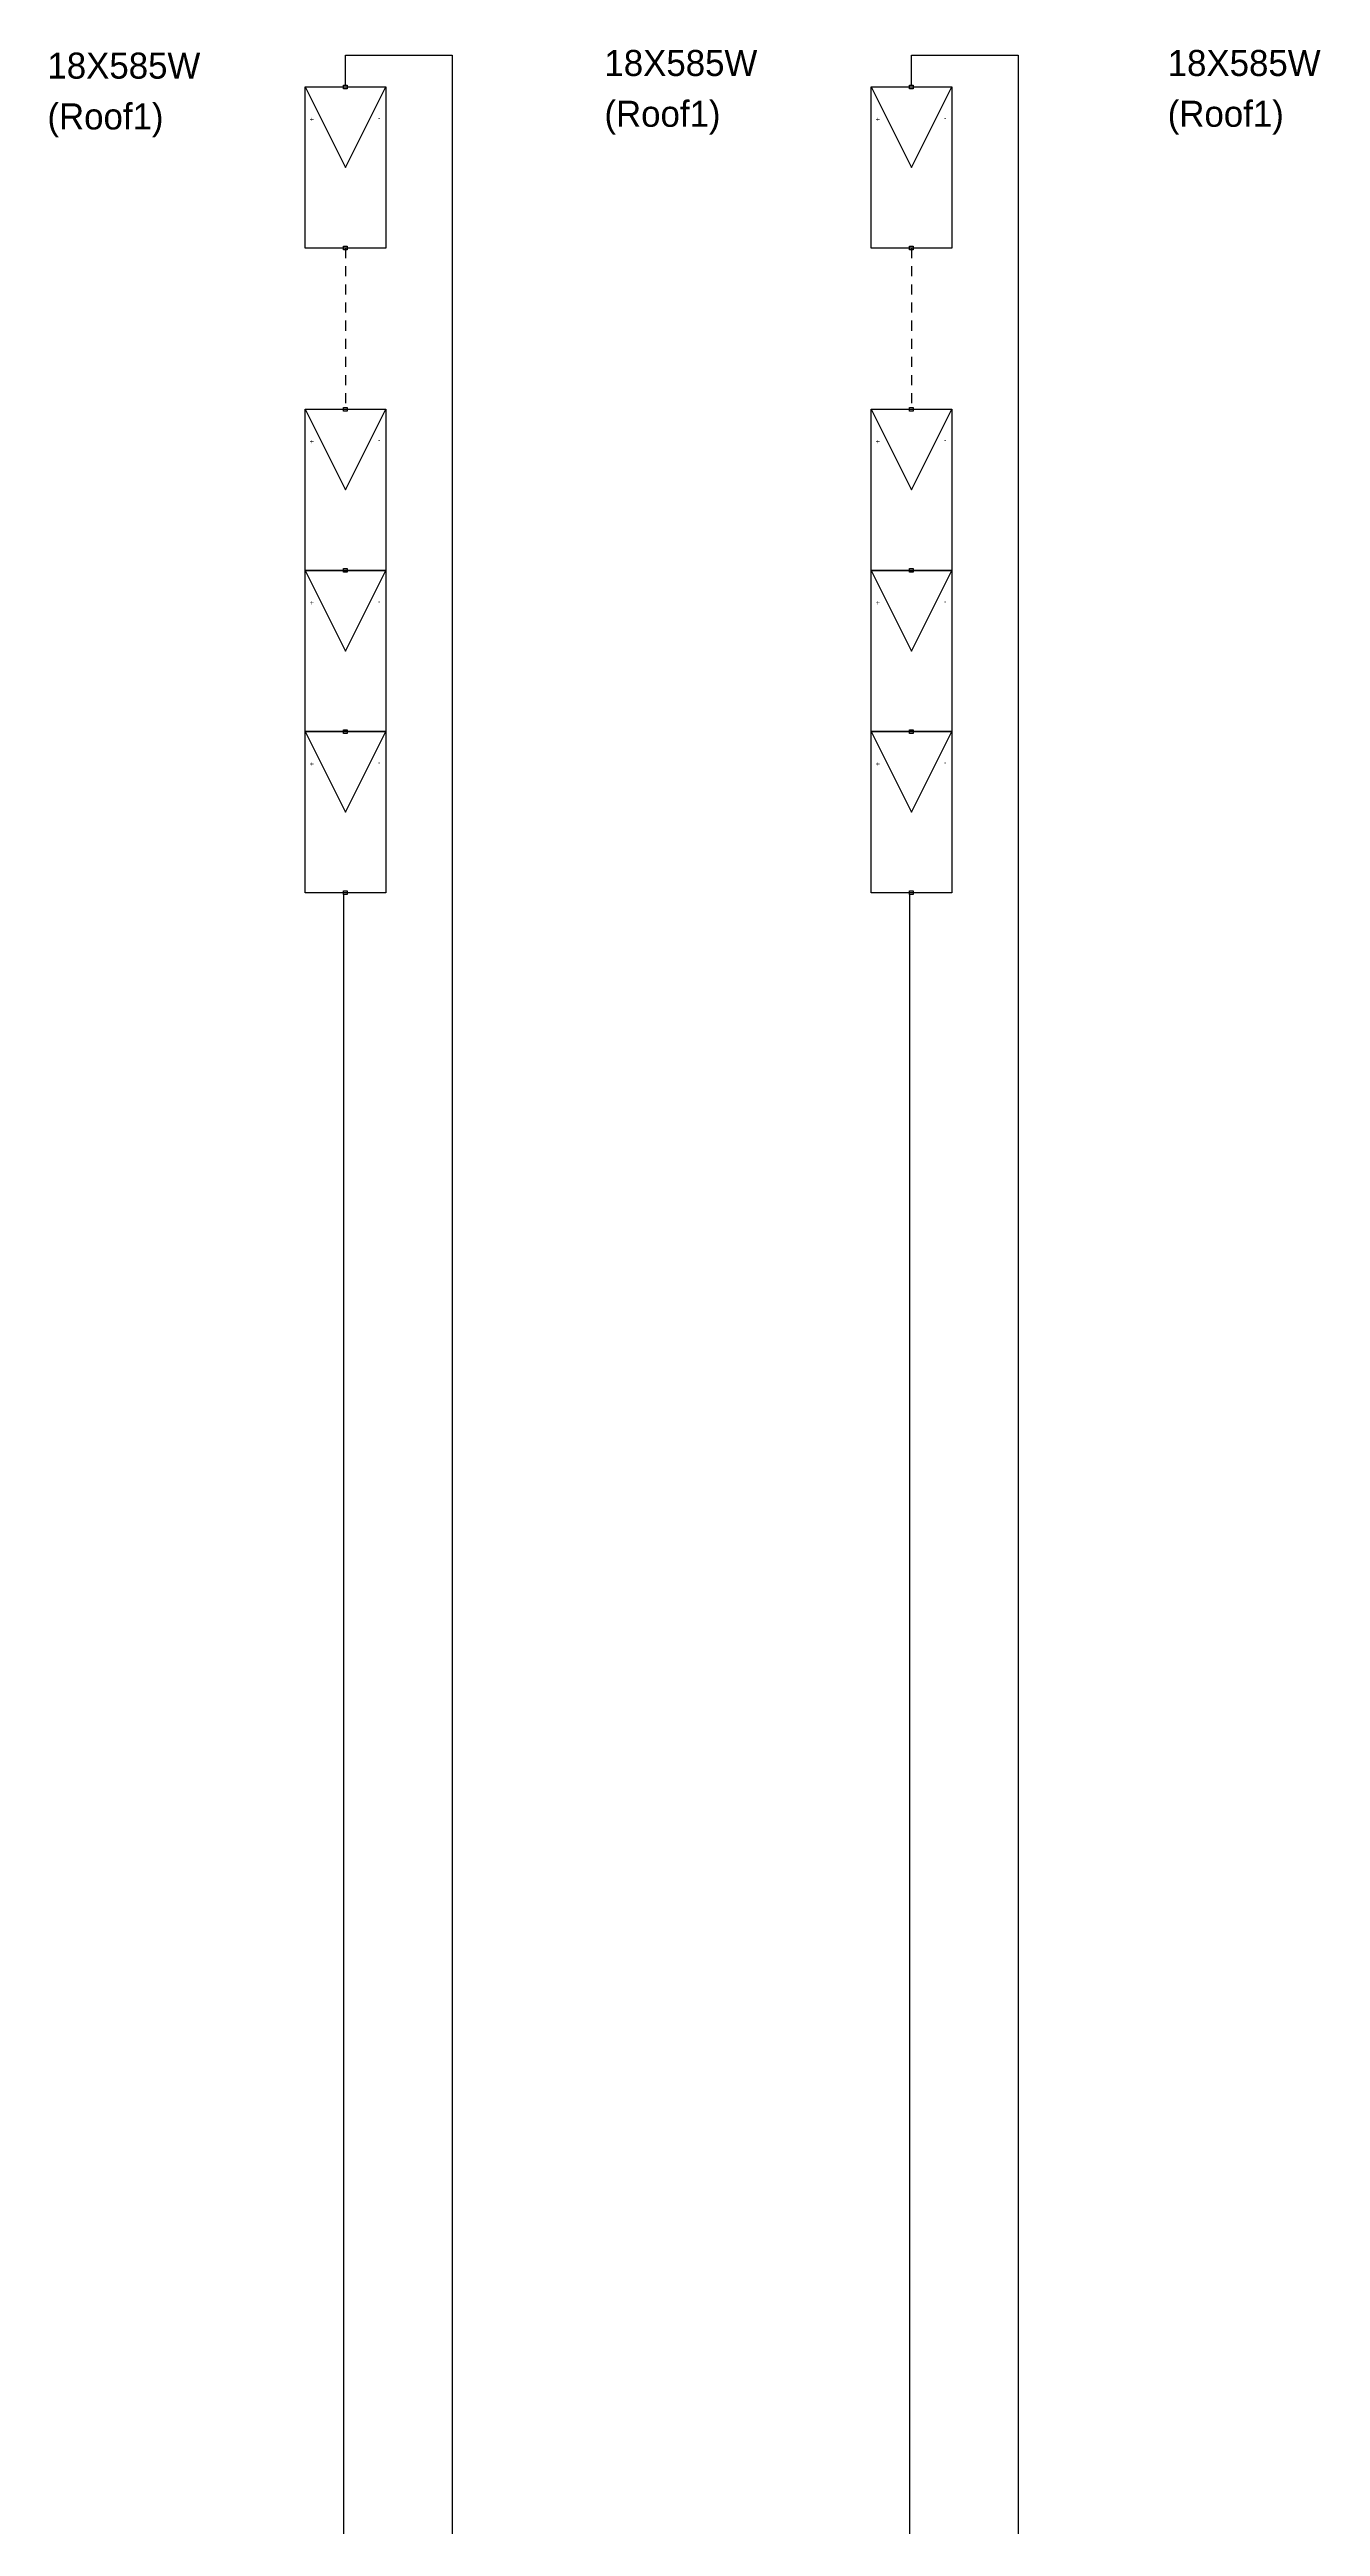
# Model space of a CAD drawing. Header units: inches. Extents: x 4 to 127, y -3 to 89.
# Drawn here: x 91.65 to 107.42, y 41.04 to 71.78 of the extents above; entities that cross this region are included whole.
import ezdxf

# ---------------------------------------------------------------- set-up
doc = ezdxf.new("R2010")
doc.units = ezdxf.units.IN
doc.header["$MEASUREMENT"] = 0
doc.linetypes.add('HIDDEN2', pattern=[0.1875, 0.125, -0.0625])
for name, color, linetype in [('GRY_20AWG', 9, 'Continuous'), ('SYMS', 7, 'Continuous'), ('WHT_12AWG', 7, 'Continuous')]:
    doc.layers.add(name, color=color, linetype=linetype)
doc.styles.add('WD', font='romans.shx')

# ---------------------------------------------------------------- blocks, each defined once
blk = doc.blocks.new('HT0_01')
for p, q in [((-0.0625, 0.0625), (0.0625, 0.0625)), ((-0.0625, -0.0625), (-0.0625, 0.0625)), ((0.0625, 0.0625), (0.0625, -0.0625)), ((0.0625, -0.0625), (-0.0625, -0.0625))]:
    blk.add_line(p, q)
at = {"style": 'WD', "flags": 1}
for tag, p in [('X4TERM01', (-0.0625, 0)), ('X2TERM01', (0, 0.0625)), ('X1TERM01', (0.0625, 0)), ('X8TERM01', (0, -0.0625))]:
    blk.add_attdef(tag, p, '', height=0.01, dxfattribs=at)
blk = doc.blocks.new('PVM')
at = {"color": 5}
for p, q in [((2, 1), (1, 0.5)), ((1, 0.5), (2, 0))]:
    blk.add_line(p, q, dxfattribs=at)
blk.add_lwpolyline([(0, 1), (2, 1), (2, 0), (0, 0)], close=True, dxfattribs=at)
at = {"layer": 'SYMS', "color": 5, "xscale": 0.3699338068975089, "yscale": 0.3699338068975089, "zscale": 0.3699338068975089}
for p in [(0, 0.5), (2, 0.5)]:
    blk.add_blockref('HT0_01', p, dxfattribs=at)
at = {"color": 5, "char_height": 0.065, "attachment_point": 1}
for s, insert, rotation in [('+', (1.625, 0.883), 180), ('-', (1.57, 0.067), 90)]:
    blk.add_mtext_dynamic_manual_height_columns(s, width=0.09892, gutter_width=0.325, heights=[0], dxfattribs=dict(at, insert=insert, rotation=rotation))

msp = doc.modelspace()

# ---------------------------------------------------------------- linework, layer by layer
at = {"color": 240, "linetype": 'HIDDEN2', "true_color": 0xed1f24}
for p, q in [((95.323, 69.312), (95.323, 67.312)), ((102.346, 69.312), (102.346, 67.312))]:
    msp.add_line(p, q, dxfattribs=at)
at = {"layer": 'GRY_20AWG', "color": 240, "true_color": 0xed1f24}
for p, q in [((95.323, 71.335), (95.323, 71.705)), ((95.323, 71.705), (96.647, 71.705)), ((102.346, 71.335), (102.346, 71.705)), ((102.346, 71.705), (103.67, 71.705)), ((95.3, 61.289), (95.3, 24.809)), ((102.322, 61.289), (102.322, 24.809))]:
    msp.add_line(p, q, dxfattribs=at)
at = {"layer": 'WHT_12AWG', "color": 240, "true_color": 0xed1f24}
for p, q in [((96.647, 71.705), (96.647, 23.908)), ((103.67, 71.705), (103.67, 23.908))]:
    msp.add_line(p, q, dxfattribs=at)

# ---------------------------------------------------------------- block references
at = {"layer": 'SYMS', "rotation": 90}
for p in [(95.823, 69.312), (102.846, 69.312), (95.823, 65.312), (102.846, 65.312), (95.823, 63.312), (102.846, 63.312), (95.823, 61.312), (102.846, 61.312)]:
    msp.add_blockref('PVM', p, dxfattribs=at)

# ---------------------------------------------------------------- texts
at = {"color": 18, "true_color": 0x000000}
for s, p in [('18X585W', (91.626, 71.415)), ('18X585W', (98.537, 71.448)), ('18X585W', (105.526, 71.448)), ('(Roof1)', (91.626, 70.785)), ('(Roof1)', (98.537, 70.818)), ('(Roof1)', (105.526, 70.818))]:
    msp.add_text(s, height=0.3231, dxfattribs=at).set_placement(p)

doc.saveas('drawing.dxf')
